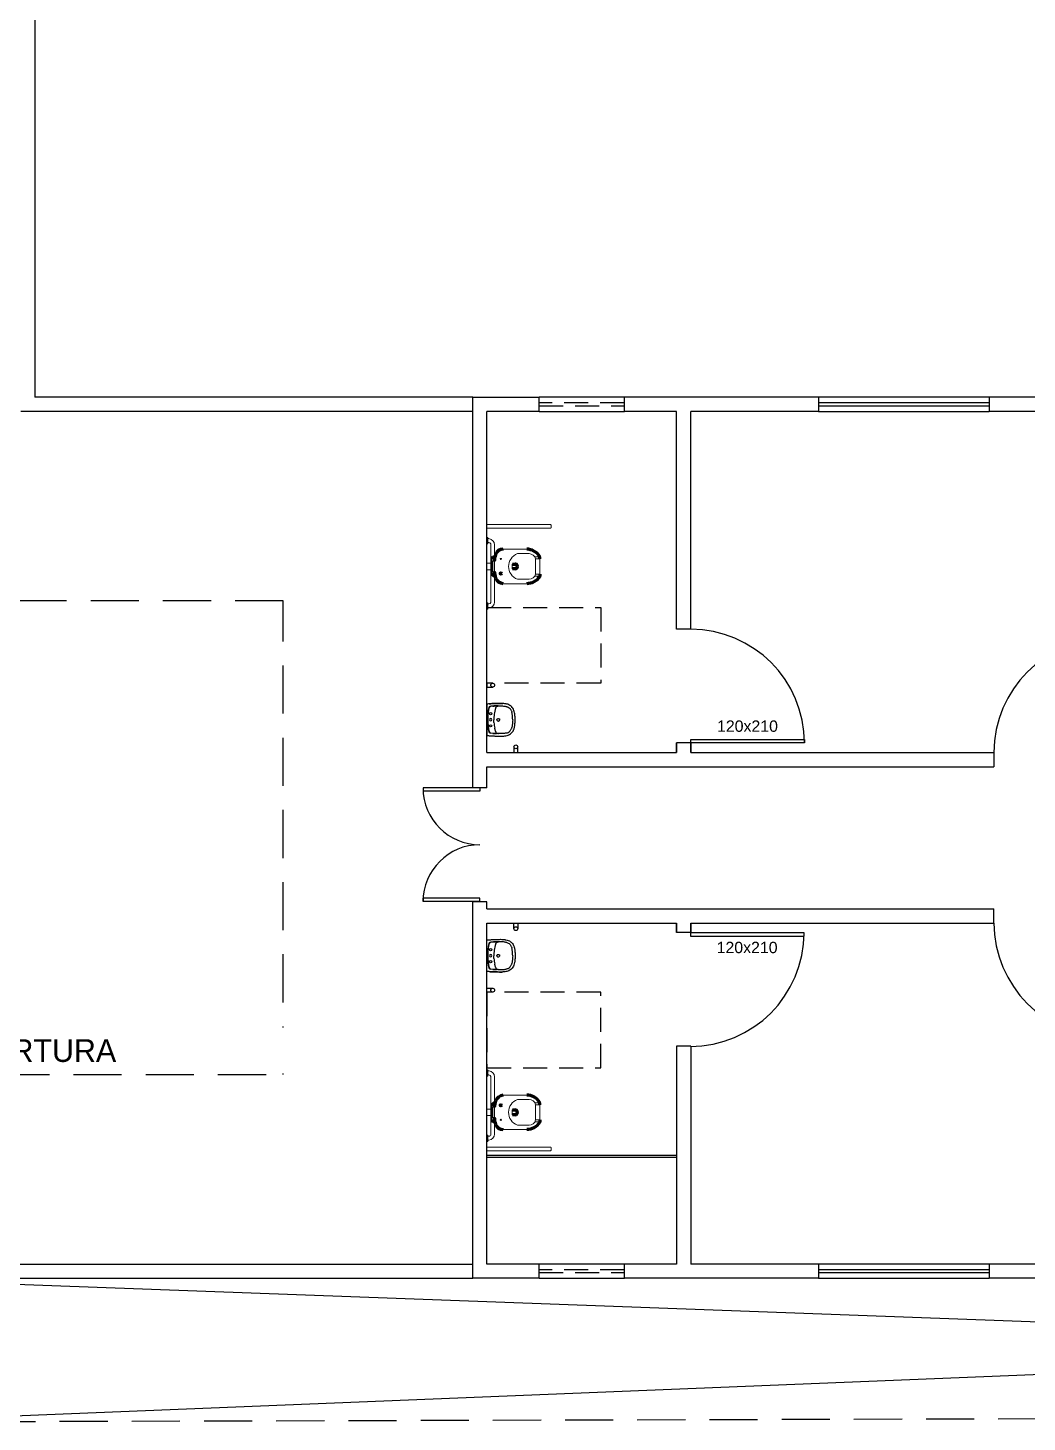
# Model space of a CAD drawing. Header units: centimetres. Extents: x 45464 to 685908, y 11779 to 14769.
# Drawn here: x 681218 to 682272, y 11803 to 13274 of the extents above; entities that cross this region are included whole.
import ezdxf
from ezdxf.enums import TextEntityAlignment as Align

# ---------------------------------------------------------------- set-up
doc = ezdxf.new("R2010")
doc.units = ezdxf.units.CM
doc.header["$LTSCALE"] = 4
doc.linetypes.add('DASHED2', pattern=[9.525, 6.35, -3.175])
doc.linetypes.add('HIDDENX2', pattern=[19.05, 12.7, -6.35])
for name, color, linetype in [('0.1', 1, 'Continuous'), ('0.2', 2, 'Continuous'), ('0.6', 6, 'Continuous'), ('02-CONT', 2, 'Continuous'), ('08', 8, 'Continuous'), ('C-TEXTO-02', 2, 'Continuous'), ('PDF1_PH - Metal', 253, 'Continuous'), ('PROJEÇÕES', 1, 'DASHED2')]:
    doc.layers.add(name, color=color, linetype=linetype)
doc.styles.add('2mm 1-50', font='arial.ttf', dxfattribs={"height": 0.1})
doc.styles.add('Símbolos', font='ERASLGHT.TTF')

# ---------------------------------------------------------------- blocks, each defined once
blk = doc.blocks.new('1_00e-flat-37-flat-1')
at = {"color": 1}
blk.add_arc((-62.7, -34.1), 120, 0, 90, dxfattribs=at)
at = {"layer": '02-CONT'}
blk.add_lwpolyline([(-62.7, -34.1), (-62.7, -30.5), (57.3, -30.5), (57.3, -34.1)], close=True, dxfattribs=at)
blk = doc.blocks.new('1_00e-flat-36-flat-1')
at = {"color": 1}
blk.add_arc((34.1, -62.7), 120, 90, 180, dxfattribs=at)
at = {"layer": '02-CONT'}
blk.add_lwpolyline([(34.1, -62.7), (30.5, -62.7), (30.5, 57.3), (34.1, 57.3)], close=True, dxfattribs=at)
blk = doc.blocks.new('1_00e-flat-22-flat-1')
at = {"color": 1}
blk.add_arc((34.1, 62.7), 120, 180, 270, dxfattribs=at)
at = {"layer": '02-CONT'}
blk.add_lwpolyline([(34.1, 62.7), (30.5, 62.7), (30.5, -57.3), (34.1, -57.3)], close=True, dxfattribs=at)
blk = doc.blocks.new('1_00e-flat-21-flat-1')
at = {"color": 1}
blk.add_arc((-62.7, 34.1), 120, 270, 0, dxfattribs=at)
at = {"layer": '02-CONT'}
blk.add_lwpolyline([(-62.7, 34.1), (-62.7, 30.5), (57.3, 30.5), (57.3, 34.1)], close=True, dxfattribs=at)
blk = doc.blocks.new('Barra 3-flat-15-flat-1')
at = {"layer": 'PDF1_PH - Metal', "lineweight": 9}
for points in [[(-25386.6, 19064.8), (-25386.6, 19071.5), (-25385.8, 19071.5), (-25385.8, 19064.8)], [(-25386.6, 18995.8), (-25386.6, 19002.6), (-25385.8, 19002.6), (-25385.8, 18995.8)]]:
    blk.add_lwpolyline(points, close=True, dxfattribs=at)
for points in [[(-25384.5, 19070.3), (-25385.8, 19070.3)], [(-25384.5, 19066), (-25385.8, 19066)], [(-25382.4, 19003.4), (-25382.4, 19064.4)], [(-25378.6, 19003.4), (-25378.6, 19064.4)], [(-25384.5, 19001.3), (-25385.8, 19001.3)], [(-25384.5, 18997.1), (-25385.8, 18997.1)]]:
    blk.add_lwpolyline(points, dxfattribs=at)
for centre, radius, start, end in [((-25384.7, 19064.1), 6.14, 0.0361, 87.9477), ((-25384.6, 19063.8), 2.26, 14.5016, 88.1815), ((-25385.6, 19004), 6.99, 278.6936, 357.1299), ((-25384.7, 19003.6), 2.27, 273.7735, 356.2236)]:
    blk.add_arc(centre, radius, start, end, dxfattribs=at)
blk = doc.blocks.new('bacia sanit-flat-13-flat-1')
at = {"layer": 'PDF1_PH - Metal', "lineweight": 9}
for points in [[(16643.3, -24425.3), (16643.3, -24425.6), (16643.3, -24439.1), (16643.3, -24439.9)], [(16680.1, -24414.1), (16655.1, -24414.1)], [(16682.6, -24418.8), (16682.2, -24418.8), (16681.8, -24418.8), (16681.3, -24418.8), (16680.5, -24418.8), (16672, -24418.8), (16671.6, -24418.8), (16671.2, -24418.8), (16670.8, -24418.8), (16670.3, -24418.8)], [(16693.7, -24422.2), (16688.6, -24422.2)], [(16689.4, -24424.3), (16693.6, -24424.3), (16694, -24424.3)], [(16689.4, -24429.4), (16689.4, -24428.9), (16689.4, -24428.5), (16689.4, -24428.1), (16689.4, -24427.7), (16689.4, -24427.2), (16689.4, -24426.8), (16689.4, -24426.4), (16689.4, -24426), (16689.4, -24425.6), (16689.4, -24425.1), (16689.4, -24424.7), (16689.4, -24424.3)], [(16689.4, -24424.3), (16693.6, -24424.3), (16694, -24424.3)], [(16694, -24440.4), (16694, -24439.9), (16694, -24439.5), (16694, -24439.1), (16694, -24438.7), (16694, -24438.2), (16694, -24437.8), (16694, -24437.4), (16694, -24437), (16694, -24436.6), (16694, -24436.1), (16694, -24435.7), (16694, -24435.3), (16694, -24434.9), (16694, -24434.4), (16694, -24434), (16694, -24433.6), (16694, -24433.2), (16694, -24432.7), (16694, -24432.3), (16694, -24431.9), (16694, -24431.5), (16694, -24431.1), (16694, -24430.6), (16694, -24430.2), (16694, -24429.8), (16694, -24429.4), (16694, -24428.9), (16694, -24428.5), (16694, -24428.1), (16694, -24427.7), (16694, -24427.2), (16694, -24426.8), (16694, -24426.4), (16694, -24426), (16694, -24425.6), (16694, -24425.1), (16694, -24424.7), (16694, -24424.3)], [(16643.3, -24428.9), (16638.2, -24428.9)], [(16643.3, -24435.7), (16638.2, -24435.7)], [(16644.1, -24437.4), (16644.1, -24437), (16644.1, -24436.6), (16644.1, -24428.1), (16644.1, -24427.7), (16644.1, -24427.2)], [(16644.5, -24426.8), (16644.5, -24426.8), (16645, -24426.8), (16645.4, -24426.8), (16645.8, -24426.8), (16645.8, -24432.3), (16645.8, -24437.8), (16645.4, -24437.8), (16645, -24437.8), (16644.5, -24437.8)], [(16665.7, -24429.8), (16665.3, -24429.8), (16664.8, -24429.8), (16664.8, -24430.2), (16664.8, -24430.6), (16664.8, -24431.1), (16664.8, -24431.5), (16664.8, -24431.9), (16664.8, -24432.3), (16664.8, -24432.7), (16664.8, -24433.2), (16664.8, -24433.6), (16664.8, -24434), (16664.8, -24434.4), (16664.8, -24434.9), (16665.3, -24434.9), (16665.3, -24434.9)], [(16689.4, -24435.7), (16689.4, -24435.3), (16689.4, -24434.9), (16689.4, -24434.4), (16689.4, -24434), (16689.4, -24433.6), (16689.4, -24433.2), (16689.4, -24432.7), (16689.4, -24432.3), (16689.4, -24431.9), (16689.4, -24431.5), (16689.4, -24431.1), (16689.4, -24430.6), (16689.4, -24430.2), (16689.4, -24429.4)], [(16689.4, -24440.4), (16689.4, -24439.9), (16689.4, -24439.5), (16689.4, -24439.1), (16689.4, -24438.7), (16689.4, -24438.2), (16689.4, -24437.8), (16689.4, -24437.4), (16689.4, -24437), (16689.4, -24436.6), (16689.4, -24436.1), (16689.4, -24435.7)], [(16689.4, -24440.4), (16693.6, -24440.4), (16694, -24440.4)], [(16655.1, -24450.5), (16680.1, -24450.5)], [(16670.3, -24445.9), (16670.8, -24445.9), (16671.2, -24445.9), (16671.6, -24445.9), (16672, -24445.9), (16680.5, -24445.9), (16680.9, -24445.9), (16681.3, -24445.9), (16681.8, -24445.9), (16682.2, -24445.9), (16682.6, -24445.9)], [(16693.7, -24442.5), (16688.6, -24442.5)]]:
    blk.add_lwpolyline(points, dxfattribs=at)
at = {"layer": 'PDF1_PH - Metal', "lineweight": 211}
for points in [[(16694, -24424.3, 0.086524), (16693.5, -24421.5, 0.264906), (16680.1, -24414.1)], [(16694, -24440.4, -0.086524), (16693.5, -24443.1, -0.264906), (16680.1, -24450.5)]]:
    blk.add_lwpolyline(points, format="xyb", dxfattribs=at)
blk.add_lwpolyline([(16670.3, -24432.3), (16670.3, -24432.3), (16670.3, -24432.3)], dxfattribs=at)
blk.add_circle((16652.8, -24424.9), 0.635, dxfattribs=at)
at = {"layer": 'PDF1_PH - Metal', "lineweight": 9}
blk.add_circle((16652.8, -24440.2), 0.635, dxfattribs=at)
at = {"layer": 'PDF1_PH - Metal', "lineweight": 211}
for centre, radius, start, end in [((16646.3, -24425.4), 3.02, 85.7407, 182.7074), ((16673.4, -24429), 27.6, 161.1987, 175.573), ((16656.6, -24424.4), 10.3, 98.1951, 155.373), ((16646.3, -24439.1), 3.16, 195.3968, 271.8339), ((16672, -24436.5), 26.2, 182.9027, 198.9861), ((16666.6, -23393.8), 1036, 269.9217, 270.0783), ((16666.6, -25678.1), 1243.2, 89.9347, 90.0653), ((16667.8, -24432.3), 2.55, 275.8679, 84.1321), ((16655.4, -24441.7), 8.83, 202.1944, 269.6783)]:
    blk.add_arc(centre, radius, start, end, dxfattribs=at)
at = {"layer": 'PDF1_PH - Metal', "lineweight": 9}
for centre, radius, start, end in [((16675.5, -24432.3), 14.5, 110.9822, 249.0178), ((16682.7, -24425.6), 6.82, 11.172, 90.6439), ((16644.5, -24427.2), 0.423, 90, 180), ((16644.5, -24437.4), 0.423, 180, 270), ((16682.7, -24439), 6.82, 269.3561, 348.828)]:
    blk.add_arc(centre, radius, start, end, dxfattribs=at)
blk = doc.blocks.new('L.51_P-flat-13-flat-1')
at = {"layer": '08'}
for p, q in [((0, 16), (0, 15.9)), ((0, -15.9), (0, 15.9)), ((0.6, 16.6), (0.6, 16.6)), ((0.6, 16.6), (0.7, 16.6)), ((2.3, 16.8), (2.3, 16.8)), ((16.6, 17.2), (16.6, 17.2)), ((0.8, 0), (0.8, 0)), ((1.8, 10.3), (1.8, 10.3)), ((6.1, 14.4), (4.1, 14.3)), ((6.1, 14.4), (4.1, 14.3)), ((6.1, 14.4), (6.1, 14.4)), ((8.9, 12.1), (8.2, 9)), ((11, 14.6), (10.2, 14.6)), ((11.9, 14.6), (12.2, 14.6)), ((21.1, 13.8), (21.1, 13.8)), ((1.8, -10.3), (1.8, -10.3)), ((6.1, -14.4), (4.1, -14.3)), ((6.1, -14.4), (4.1, -14.3)), ((6.1, -14.4), (6.1, -14.4)), ((8.9, -12.1), (8.2, -9)), ((11, -14.6), (10.2, -14.6)), ((11.9, -14.6), (12.2, -14.6)), ((21.1, -13.8), (21.1, -13.8)), ((0, -16), (0, -15.9)), ((0.6, -16.6), (0.6, -16.6)), ((0.7, -16.6), (0.6, -16.6)), ((2.3, -16.8), (2.3, -16.8)), ((16.6, -17.2), (16.6, -17.2))]:
    blk.add_line(p, q, dxfattribs=at)
for points in [[(0, 16), (0, 16, -0.380329), (0.6, 16.6)], [(0.7, 16.6), (0.7, 16.6, -0.007418), (2.3, 16.8)], [(2.3, 16.8, -0.006011), (4.1, 16.9, -0.005348), (6.8, 17.1, -0.004521), (12.1, 17.2, -0.006524), (14.4, 17.3, -0.013546), (16.6, 17.2)], [(2.3, 16.8, -0.00678), (3.9, 16.9, -0.004564), (5.7, 17, -0.002524), (7.5, 17.1, -0.004352), (12.1, 17.2, -0.006501), (14.4, 17.3, -0.013543), (16.6, 17.2)], [(16.6, 17.2, -0.021184), (18.8, 17, -0.011263), (19.8, 16.8)], [(19.8, 16.8, -0.041222), (22.4, 16.1, -0.064156), (24.9, 14.8, -0.11159), (27.5, 11.9, -0.047064), (28.4, 9.9, -0.01722), (28.7, 8.9, -0.01972), (29.1, 7.2, -0.013523), (29.3, 5.6, -0.009069), (29.5, 4)], [(2.3, 12.9), (2.3, 12.9, 0.047394), (0.8, 2.2)], [(0.8, 0), (0.8, 0, -0.05776), (2.3, 12.9)], [(0.8, 2.2), (0.8, 2.2, 0.010006), (0.8, 0)], [(0.8, -2.2), (0.8, -2.2, -0.010006), (0.8, 0)], [(4.1, 14.3), (4.1, 14.3, 0.334834), (2.3, 12.9)], [(2.3, 12.9), (2.3, 12.9, -0.332962), (4.1, 14.3)], [(2.3, 12.9), (2.3, 12.9, -0.000374), (2.3, 12.9)], [(4.1, 14.3), (4.1, 14.3, 0.000631), (4.1, 14.3)], [(11, 14.6, -0.005207), (9.8, 14.6, 0.005375), (9.2, 14.6, 0.00664), (8.6, 14.6, 0.004375), (7.9, 14.6, 0.001156), (6.7, 14.5, -0.003092), (6.1, 14.4)], [(6.1, 14.4, 0.002091), (6.5, 14.5, 0.001464), (7.6, 14.5, -0.004115), (8.4, 14.6, -0.007251), (9.2, 14.6)], [(7.3, 2.9, 0.012649), (7.2, 0.9, 0.007226), (7.2, 0)], [(8.9, 12.1), (8.9, 12.1, -0.307483), (11.5, 14.5)], [(9.2, 14.6, -0.00474), (9.5, 14.6, -0.002257), (9.8, 14.6, 0.000797), (10.2, 14.6)], [(10.5, 0), (10.5, 0, -0.124906), (10.7, 0.7)], [(10.7, 0.8), (10.7, 0.8, -0.2534), (11.9, 1.4)], [(11.6, 14.6), (11.6, 14.6, 0.000884), (11, 14.6)], [(11.6, 14.6, -0.048484), (11.6, 14.6, -0.048279), (11.6, 14.6, -0.084885), (11.6, 14.6, -0.141909), (11.6, 14.5, -0.057696), (11.6, 14.5, -0.043541), (11.6, 14.5, -0.040045), (11.6, 14.5, -0.034229), (11.6, 14.5, -0.023292), (11.6, 14.5, -0.016532), (11.6, 14.5, -0.014864), (11.5, 14.5, -0.018599), (11.5, 14.5, -0.010502), (11.5, 14.5)], [(11.7, 14.6), (11.7, 14.6, -0.021484), (11.6, 14.6)], [(11.6, 14.6, -0.041118), (11.6, 14.6, -0.033041), (11.6, 14.6, -0.026349), (11.6, 14.6, -0.020575), (11.6, 14.6, -0.016329), (11.6, 14.6, -0.013256), (11.6, 14.6, -0.016526), (11.6, 14.6, -0.01256), (11.6, 14.6, -0.007787), (11.7, 14.6)], [(11.6, 14.6, -0.032299), (11.6, 14.6, -0.039418), (11.6, 14.6, -0.046129), (11.6, 14.6, -0.058765), (11.6, 14.6, -0.15242), (11.6, 14.6, -0.058959), (11.6, 14.6, -0.046419), (11.6, 14.6, 0.005047), (11.6, 14.6, 0.034816), (11.6, 14.6, 0.004251), (11.6, 14.6, -0.041022), (11.6, 14.6)], [(12.1, 1.4), (12.1, 1.4, -0.381509), (13.4, 0)], [(18.6, 14.4, 0.025995), (16.2, 14.6, 0.0078), (15.4, 14.6, 0.006638), (12.2, 14.6)], [(21.1, 13.8, 0.022641), (19.9, 14.1, 0.018458), (18.6, 14.4)], [(21.1, 13.8, -0.030827), (22.2, 13.4, -0.09604), (24.4, 11.8, -0.063195), (25.3, 10.4, -0.034611), (25.9, 9.3, -0.022848), (26.2, 8.3)], [(26.9, 4.1, 0.00807), (26.7, 5.4, 0.011919), (26.5, 6.7, 0.013199), (26.3, 7.8, 0.008071), (26.2, 8.3)], [(27, 3.2), (27, 3.2, 0.005718), (26.9, 4.1)], [(27.1, 0), (27.1, 0, 0.019657), (27, 3.2)], [(29.5, 4), (29.5, 4, -0.024376), (29.7, 0)], [(29.7, 0), (29.7, 0, -0.024234), (29.5, -4)], [(0.8, 0), (0.8, 0, 0.05776), (2.3, -12.9)], [(2.3, -12.9), (2.3, -12.9, -0.047394), (0.8, -2.2)], [(4.1, -14.3), (4.1, -14.3, -0.334834), (2.3, -12.9)], [(2.3, -12.9), (2.3, -12.9, 0.000374), (2.3, -12.9)], [(2.3, -12.9), (2.3, -12.9, 0.332966), (4.1, -14.3)], [(4.1, -14.3), (4.1, -14.3, -0.000631), (4.1, -14.3)], [(11, -14.6, 0.005207), (9.8, -14.6, -0.005375), (9.2, -14.6, -0.00664), (8.6, -14.6, -0.004375), (7.9, -14.6, -0.001156), (6.7, -14.5, 0.003092), (6.1, -14.4)], [(6.1, -14.4, -0.002091), (6.5, -14.5, -0.001464), (7.6, -14.5, 0.004115), (8.4, -14.6, 0.007251), (9.2, -14.6)], [(7.3, -2.9, -0.012649), (7.2, -0.9, -0.007226), (7.2, 0)], [(8.9, -12.1), (8.9, -12.1, 0.307483), (11.5, -14.5)], [(9.2, -14.6, 0.00474), (9.5, -14.6, 0.002257), (9.8, -14.6, -0.000797), (10.2, -14.6)], [(10.5, 0), (10.5, 0, 0.124906), (10.7, -0.7)], [(10.7, -0.8), (10.7, -0.8, 0.2534), (11.9, -1.4)], [(11.6, -14.6), (11.6, -14.6, -0.000884), (11, -14.6)], [(11.6, -14.6, 0.048484), (11.6, -14.6, 0.048279), (11.6, -14.6, 0.084885), (11.6, -14.6, 0.141909), (11.6, -14.5, 0.057696), (11.6, -14.5, 0.043541), (11.6, -14.5, 0.040045), (11.6, -14.5, 0.034229), (11.6, -14.5, 0.023292), (11.6, -14.5, 0.016532), (11.6, -14.5, 0.014864), (11.5, -14.5, 0.018599), (11.5, -14.5, 0.010502), (11.5, -14.5)], [(11.5, -14.5, 0.009681), (11.5, -14.5, 0.009978), (11.5, -14.5, 0.026851), (11.5, -14.5, 0.027297), (11.5, -14.5, 0.027498), (11.5, -14.5, 0.032168), (11.5, -14.5, 0.049163), (11.5, -14.5, 0.186923), (11.5, -14.5, 0.107041), (11.5, -14.5, 0.038487), (11.5, -14.5, 0.012498), (11.5, -14.5, -0.025241), (11.5, -14.5, -0.046032), (11.5, -14.5)], [(11.5, -14.5, 0.031436), (11.5, -14.6, 0.037384), (11.5, -14.6, 0.040471), (11.5, -14.6, 0.050709), (11.5, -14.6, 0.178998), (11.5, -14.6, 0.053532), (11.5, -14.6, 0.043329), (11.5, -14.6, 0.036196), (11.5, -14.6, 0.039167), (11.5, -14.6, -0.07472), (11.5, -14.6, 0.042333), (11.5, -14.6)], [(11.5, -14.6, 0.034945), (11.5, -14.6, 0.02698), (11.5, -14.6, 0.021593), (11.5, -14.6, 0.016954), (11.5, -14.6, 0.017111), (11.5, -14.6, 0.016189), (11.5, -14.6, 0.01233), (11.6, -14.6, 0.012048), (11.6, -14.6)], [(11.7, -14.6), (11.7, -14.6, 0.021484), (11.6, -14.6)], [(11.6, -14.6, 0.032299), (11.6, -14.6, 0.039418), (11.6, -14.6, 0.046129), (11.6, -14.6, 0.058765), (11.6, -14.6, 0.15242), (11.6, -14.6, 0.058959), (11.6, -14.6, 0.046419), (11.6, -14.6, -0.005047), (11.6, -14.6, -0.034816), (11.6, -14.6, -0.004251), (11.6, -14.6, 0.041022), (11.6, -14.6)], [(11.6, -14.6, 0.041118), (11.6, -14.6, 0.033041), (11.6, -14.6, 0.026349), (11.6, -14.6, 0.020575), (11.6, -14.6, 0.016329), (11.6, -14.6, 0.013256), (11.6, -14.6, 0.016526), (11.6, -14.6, 0.01256), (11.6, -14.6, 0.007787), (11.7, -14.6)], [(12.1, -1.4), (12.1, -1.4, 0.381509), (13.4, 0)], [(12.2, -14.6, 0.002269), (13.8, -14.7, 0.004998), (15, -14.6, 0.007991), (16.2, -14.6, 0.025422), (18.6, -14.4)], [(18.6, -14.4, 0.020568), (20, -14.1, 0.019806), (21.1, -13.8)], [(29.5, -4, -0.007611), (29.3, -5.6, -0.01342), (29.1, -7.2, -0.036993), (28.4, -9.9, -0.053243), (27.3, -12.2, -0.127567), (24.2, -15.2, -0.05263), (21.9, -16.3, -0.024865), (20.3, -16.7, -0.007061), (19.8, -16.8)], [(21.1, -13.8, 0.030827), (22.2, -13.4, 0.09604), (24.4, -11.8, 0.063195), (25.3, -10.4, 0.034611), (25.9, -9.3, 0.022848), (26.2, -8.3)], [(26.9, -4.1, -0.00807), (26.7, -5.4, -0.011919), (26.5, -6.7, -0.013199), (26.3, -7.8, -0.008071), (26.2, -8.3)], [(27, -3.2), (27, -3.2, -0.005718), (26.9, -4.1)], [(27.1, 0), (27.1, 0, -0.019657), (27, -3.2)], [(0.6, -16.6), (0.6, -16.6, -0.380301), (0, -16)], [(2.3, -16.8), (2.3, -16.8, -0.007612), (0.7, -16.6)], [(2.3, -16.8, 0.006011), (4.1, -16.9, 0.005348), (6.8, -17.1, 0.004521), (12.1, -17.2, 0.006524), (14.4, -17.3, 0.013546), (16.6, -17.2)], [(16.6, -17.2, -0.014577), (14.4, -17.3, -0.005049), (13, -17.3, -0.003057), (11.2, -17.2, -0.003579), (6.6, -17.1, -0.005839), (3.9, -16.9, -0.006773), (2.3, -16.8)], [(19.8, -16.8, -0.02367), (17.6, -17.1, -0.009145), (16.6, -17.2)]]:
    blk.add_lwpolyline(points, format="xyb", dxfattribs=at)
at = {"layer": '08', "ltscale": 27.502596}
for centre in [(3.8, 6.4), (3.8, -6.4)]:
    blk.add_circle(centre, 1.22, dxfattribs=at)
at = {"layer": '08'}
for centre, radius, start, end in [((3.9, 0), 1.22, 0, 180), ((3.9, 0), 1.22, 180, 360), ((51.2, -0.7), 44, 167.345, 175.384), ((51.2, 0.7), 44, 184.616, 192.655)]:
    blk.add_arc(centre, radius, start, end, dxfattribs=at)
for centre, major_axis, ratio, start_param, end_param in [((11.9, 0), (-0.03, 1.44), 0.991671, 0.983616, 1.029637), ((11.9, 0), (-0.06, 1.44), 0.992169, 1.011226, 1.027848), ((12, 11.4), (-0.71, 3.15), 0.999971, 6.072313, 6.14966), ((12, 0), (-0.13, 1.46), 0.992499, 6.08291, 6.210576), ((11.9, 0), (-0.03, -1.44), 0.991671, 5.253548, 5.29957), ((11.9, 0), (-0.06, -1.44), 0.992169, 5.255337, 5.27196), ((11.5, -15.2), (-0.347, 0.538), 0.98852, 5.563301, 5.699979), ((11.5, -15.2), (-0.424, -0.48), 0.993745, 3.733046, 3.862859), ((12, -11.4), (-0.71, -3.15), 0.999971, 0.133525, 0.210872), ((12, 0), (-0.13, -1.46), 0.992499, 0.072609, 0.200275)]:
    blk.add_ellipse(centre, major_axis=major_axis, ratio=ratio, start_param=start_param, end_param=end_param, dxfattribs=at)
blk = doc.blocks.new('Barra 3-flat-11-flat-1')
at = {"layer": 'PDF1_PH - Metal', "lineweight": 9}
for points in [[(-25386.6, -18995.8), (-25386.6, -19002.6), (-25385.8, -19002.6), (-25385.8, -18995.8)], [(-25386.6, -19064.8), (-25386.6, -19071.5), (-25385.8, -19071.5), (-25385.8, -19064.8)]]:
    blk.add_lwpolyline(points, close=True, dxfattribs=at)
for points in [[(-25384.5, -18997.1), (-25385.8, -18997.1)], [(-25384.5, -19001.3), (-25385.8, -19001.3)], [(-25382.4, -19003.4), (-25382.4, -19064.4)], [(-25378.6, -19003.4), (-25378.6, -19064.4)], [(-25384.5, -19066), (-25385.8, -19066)], [(-25384.5, -19070.3), (-25385.8, -19070.3)]]:
    blk.add_lwpolyline(points, dxfattribs=at)
for centre, radius, start, end in [((-25385.6, -19004), 6.99, 2.8701, 81.3064), ((-25384.7, -19003.6), 2.27, 3.7764, 86.2265), ((-25384.7, -19064.1), 6.14, 272.0523, 359.9639), ((-25384.6, -19063.8), 2.26, 271.8185, 345.4984)]:
    blk.add_arc(centre, radius, start, end, dxfattribs=at)
blk = doc.blocks.new('bacia sanit-flat-9-flat-1')
at = {"layer": 'PDF1_PH - Metal', "lineweight": 9}
for points in [[(16655.1, 24450.5), (16680.1, 24450.5)], [(16670.3, 24445.9), (16670.8, 24445.9), (16671.2, 24445.9), (16671.6, 24445.9), (16672, 24445.9), (16680.5, 24445.9), (16680.9, 24445.9), (16681.3, 24445.9), (16681.8, 24445.9), (16682.2, 24445.9), (16682.6, 24445.9)], [(16693.7, 24442.5), (16688.6, 24442.5)], [(16643.3, 24435.7), (16638.2, 24435.7)], [(16643.3, 24428.9), (16638.2, 24428.9)], [(16643.3, 24425.3), (16643.3, 24425.6), (16643.3, 24439.1), (16643.3, 24439.9)], [(16644.1, 24437.4), (16644.1, 24437), (16644.1, 24436.6), (16644.1, 24428.1), (16644.1, 24427.7), (16644.1, 24427.2)], [(16644.5, 24426.8), (16644.5, 24426.8), (16645, 24426.8), (16645.4, 24426.8), (16645.8, 24426.8), (16645.8, 24432.3), (16645.8, 24437.8), (16645.4, 24437.8), (16645, 24437.8), (16644.5, 24437.8)], [(16665.7, 24429.8), (16665.3, 24429.8), (16664.8, 24429.8), (16664.8, 24430.2), (16664.8, 24430.6), (16664.8, 24431.1), (16664.8, 24431.5), (16664.8, 24431.9), (16664.8, 24432.3), (16664.8, 24432.7), (16664.8, 24433.2), (16664.8, 24433.6), (16664.8, 24434), (16664.8, 24434.4), (16664.8, 24434.9), (16665.3, 24434.9), (16665.3, 24434.9)], [(16689.4, 24440.4), (16693.6, 24440.4), (16694, 24440.4)], [(16689.4, 24440.4), (16689.4, 24439.9), (16689.4, 24439.5), (16689.4, 24439.1), (16689.4, 24438.7), (16689.4, 24438.2), (16689.4, 24437.8), (16689.4, 24437.4), (16689.4, 24437), (16689.4, 24436.6), (16689.4, 24436.1), (16689.4, 24435.7)], [(16689.4, 24435.7), (16689.4, 24435.3), (16689.4, 24434.9), (16689.4, 24434.4), (16689.4, 24434), (16689.4, 24433.6), (16689.4, 24433.2), (16689.4, 24432.7), (16689.4, 24432.3), (16689.4, 24431.9), (16689.4, 24431.5), (16689.4, 24431.1), (16689.4, 24430.6), (16689.4, 24430.2), (16689.4, 24429.4)], [(16689.4, 24429.4), (16689.4, 24428.9), (16689.4, 24428.5), (16689.4, 24428.1), (16689.4, 24427.7), (16689.4, 24427.2), (16689.4, 24426.8), (16689.4, 24426.4), (16689.4, 24426), (16689.4, 24425.6), (16689.4, 24425.1), (16689.4, 24424.7), (16689.4, 24424.3)], [(16694, 24440.4), (16694, 24439.9), (16694, 24439.5), (16694, 24439.1), (16694, 24438.7), (16694, 24438.2), (16694, 24437.8), (16694, 24437.4), (16694, 24437), (16694, 24436.6), (16694, 24436.1), (16694, 24435.7), (16694, 24435.3), (16694, 24434.9), (16694, 24434.4), (16694, 24434), (16694, 24433.6), (16694, 24433.2), (16694, 24432.7), (16694, 24432.3), (16694, 24431.9), (16694, 24431.5), (16694, 24431.1), (16694, 24430.6), (16694, 24430.2), (16694, 24429.8), (16694, 24429.4), (16694, 24428.9), (16694, 24428.5), (16694, 24428.1), (16694, 24427.7), (16694, 24427.2), (16694, 24426.8), (16694, 24426.4), (16694, 24426), (16694, 24425.6), (16694, 24425.1), (16694, 24424.7), (16694, 24424.3)], [(16680.1, 24414.1), (16655.1, 24414.1)], [(16682.6, 24418.8), (16682.2, 24418.8), (16681.8, 24418.8), (16681.3, 24418.8), (16680.5, 24418.8), (16672, 24418.8), (16671.6, 24418.8), (16671.2, 24418.8), (16670.8, 24418.8), (16670.3, 24418.8)], [(16693.7, 24422.2), (16688.6, 24422.2)], [(16689.4, 24424.3), (16693.6, 24424.3), (16694, 24424.3)], [(16689.4, 24424.3), (16693.6, 24424.3), (16694, 24424.3)]]:
    blk.add_lwpolyline(points, dxfattribs=at)
at = {"layer": 'PDF1_PH - Metal', "lineweight": 211}
for points in [[(16694, 24440.4, 0.086524), (16693.5, 24443.1, 0.264906), (16680.1, 24450.5)], [(16694, 24424.3, -0.086524), (16693.5, 24421.5, -0.264906), (16680.1, 24414.1)]]:
    blk.add_lwpolyline(points, format="xyb", dxfattribs=at)
blk.add_lwpolyline([(16670.3, 24432.3), (16670.3, 24432.3), (16670.3, 24432.3)], dxfattribs=at)
at = {"layer": 'PDF1_PH - Metal', "lineweight": 9}
blk.add_circle((16652.8, 24440.2), 0.635, dxfattribs=at)
at = {"layer": 'PDF1_PH - Metal', "lineweight": 211}
blk.add_circle((16652.8, 24424.9), 0.635, dxfattribs=at)
for centre, radius, start, end in [((16646.3, 24439.1), 3.16, 88.1661, 164.6032), ((16672, 24436.5), 26.2, 161.0139, 177.0973), ((16655.4, 24441.7), 8.83, 90.3217, 157.8056), ((16673.4, 24429), 27.6, 184.427, 198.8013), ((16666.6, 25678.1), 1243.2, 269.9347, 270.0653), ((16666.6, 23393.8), 1036, 89.9217, 90.0783), ((16667.8, 24432.3), 2.55, 275.8679, 84.1321), ((16646.3, 24425.4), 3.02, 177.2926, 274.2593), ((16656.6, 24424.4), 10.3, 204.627, 261.8049)]:
    blk.add_arc(centre, radius, start, end, dxfattribs=at)
at = {"layer": 'PDF1_PH - Metal', "lineweight": 9}
for centre, radius, start, end in [((16675.5, 24432.3), 14.5, 110.9822, 249.0178), ((16682.7, 24439), 6.82, 11.172, 90.6439), ((16644.5, 24437.4), 0.423, 90, 180), ((16644.5, 24427.2), 0.423, 180, 270), ((16682.7, 24425.6), 6.82, 269.3561, 348.828)]:
    blk.add_arc(centre, radius, start, end, dxfattribs=at)
blk = doc.blocks.new('L.51_P-flat-9-flat-1')
at = {"layer": '08'}
for p, q in [((0, 16), (0, 15.9)), ((0, 15.9), (0, -15.9)), ((0.6, 16.6), (0.6, 16.6)), ((0.7, 16.6), (0.6, 16.6)), ((2.3, 16.8), (2.3, 16.8)), ((16.6, 17.2), (16.6, 17.2)), ((1.8, 10.3), (1.8, 10.3)), ((6.1, 14.4), (4.1, 14.3)), ((6.1, 14.4), (4.1, 14.3)), ((6.1, 14.4), (6.1, 14.4)), ((8.9, 12.1), (8.2, 9)), ((11, 14.6), (10.2, 14.6)), ((11.9, 14.6), (12.2, 14.6)), ((21.1, 13.8), (21.1, 13.8)), ((0.8, 0), (0.8, 0)), ((1.8, -10.3), (1.8, -10.3)), ((6.1, -14.4), (4.1, -14.3)), ((6.1, -14.4), (4.1, -14.3)), ((6.1, -14.4), (6.1, -14.4)), ((8.9, -12.1), (8.2, -9)), ((11, -14.6), (10.2, -14.6)), ((11.9, -14.6), (12.2, -14.6)), ((21.1, -13.8), (21.1, -13.8)), ((0, -16), (0, -15.9)), ((0.6, -16.6), (0.6, -16.6)), ((0.6, -16.6), (0.7, -16.6)), ((2.3, -16.8), (2.3, -16.8)), ((16.6, -17.2), (16.6, -17.2))]:
    blk.add_line(p, q, dxfattribs=at)
for points in [[(0.6, 16.6), (0.6, 16.6, 0.380301), (0, 16)], [(2.3, 16.8), (2.3, 16.8, 0.007612), (0.7, 16.6)], [(2.3, 16.8, -0.006011), (4.1, 16.9, -0.005348), (6.8, 17.1, -0.004521), (12.1, 17.2, -0.006524), (14.4, 17.3, -0.013546), (16.6, 17.2)], [(16.6, 17.2, 0.014577), (14.4, 17.3, 0.005049), (13, 17.3, 0.003057), (11.2, 17.2, 0.003579), (6.6, 17.1, 0.005839), (3.9, 16.9, 0.006773), (2.3, 16.8)], [(19.8, 16.8, 0.02367), (17.6, 17.1, 0.009145), (16.6, 17.2)], [(29.5, 4, 0.007611), (29.3, 5.6, 0.01342), (29.1, 7.2, 0.036993), (28.4, 9.9, 0.053243), (27.3, 12.2, 0.127567), (24.2, 15.2, 0.05263), (21.9, 16.3, 0.024865), (20.3, 16.7, 0.007061), (19.8, 16.8)], [(2.3, 12.9), (2.3, 12.9, 0.047394), (0.8, 2.2)], [(0.8, 0), (0.8, 0, -0.05776), (2.3, 12.9)], [(0.8, 2.2), (0.8, 2.2, 0.010006), (0.8, 0)], [(0.8, 0), (0.8, 0, 0.05776), (2.3, -12.9)], [(4.1, 14.3), (4.1, 14.3, 0.334834), (2.3, 12.9)], [(2.3, 12.9), (2.3, 12.9, -0.332966), (4.1, 14.3)], [(2.3, 12.9), (2.3, 12.9, -0.000374), (2.3, 12.9)], [(4.1, 14.3), (4.1, 14.3, 0.000631), (4.1, 14.3)], [(11, 14.6, -0.005207), (9.8, 14.6, 0.005375), (9.2, 14.6, 0.00664), (8.6, 14.6, 0.004375), (7.9, 14.6, 0.001156), (6.7, 14.5, -0.003092), (6.1, 14.4)], [(6.1, 14.4, 0.002091), (6.5, 14.5, 0.001464), (7.6, 14.5, -0.004115), (8.4, 14.6, -0.007251), (9.2, 14.6)], [(7.3, 2.9, 0.012649), (7.2, 0.9, 0.007226), (7.2, 0)], [(7.3, -2.9, -0.012649), (7.2, -0.9, -0.007226), (7.2, 0)], [(8.9, 12.1), (8.9, 12.1, -0.307483), (11.5, 14.5)], [(9.2, 14.6, -0.00474), (9.5, 14.6, -0.002257), (9.8, 14.6, 0.000797), (10.2, 14.6)], [(10.5, 0), (10.5, 0, -0.124906), (10.7, 0.7)], [(10.7, 0.8), (10.7, 0.8, -0.2534), (11.9, 1.4)], [(11.6, 14.6), (11.6, 14.6, 0.000884), (11, 14.6)], [(11.6, 14.6, -0.048484), (11.6, 14.6, -0.048279), (11.6, 14.6, -0.084885), (11.6, 14.6, -0.141909), (11.6, 14.5, -0.057696), (11.6, 14.5, -0.043541), (11.6, 14.5, -0.040045), (11.6, 14.5, -0.034229), (11.6, 14.5, -0.023292), (11.6, 14.5, -0.016532), (11.6, 14.5, -0.014864), (11.5, 14.5, -0.018599), (11.5, 14.5, -0.010502), (11.5, 14.5)], [(11.5, 14.5, -0.031436), (11.5, 14.6, -0.037384), (11.5, 14.6, -0.040471), (11.5, 14.6, -0.050709), (11.5, 14.6, -0.178998), (11.5, 14.6, -0.053532), (11.5, 14.6, -0.043329), (11.5, 14.6, -0.036196), (11.5, 14.6, -0.039167), (11.5, 14.6, 0.07472), (11.5, 14.6, -0.042333), (11.5, 14.6)], [(11.5, 14.6, -0.034945), (11.5, 14.6, -0.02698), (11.5, 14.6, -0.021593), (11.5, 14.6, -0.016954), (11.5, 14.6, -0.017111), (11.5, 14.6, -0.016189), (11.5, 14.6, -0.01233), (11.6, 14.6, -0.012048), (11.6, 14.6)], [(11.5, 14.5, -0.009681), (11.5, 14.5, -0.009978), (11.5, 14.5, -0.026851), (11.5, 14.5, -0.027297), (11.5, 14.5, -0.027498), (11.5, 14.5, -0.032168), (11.5, 14.5, -0.049163), (11.5, 14.5, -0.186923), (11.5, 14.5, -0.107041), (11.5, 14.5, -0.038487), (11.5, 14.5, -0.012498), (11.5, 14.5, 0.025241), (11.5, 14.5, 0.046032), (11.5, 14.5)], [(11.7, 14.6), (11.7, 14.6, -0.021484), (11.6, 14.6)], [(11.6, 14.6, -0.032299), (11.6, 14.6, -0.039418), (11.6, 14.6, -0.046129), (11.6, 14.6, -0.058765), (11.6, 14.6, -0.15242), (11.6, 14.6, -0.058959), (11.6, 14.6, -0.046419), (11.6, 14.6, 0.005047), (11.6, 14.6, 0.034816), (11.6, 14.6, 0.004251), (11.6, 14.6, -0.041022), (11.6, 14.6)], [(11.6, 14.6, -0.041118), (11.6, 14.6, -0.033041), (11.6, 14.6, -0.026349), (11.6, 14.6, -0.020575), (11.6, 14.6, -0.016329), (11.6, 14.6, -0.013256), (11.6, 14.6, -0.016526), (11.6, 14.6, -0.01256), (11.6, 14.6, -0.007787), (11.7, 14.6)], [(12.1, 1.4), (12.1, 1.4, -0.381509), (13.4, 0)], [(12.1, -1.4), (12.1, -1.4, 0.381509), (13.4, 0)], [(12.2, 14.6, -0.002269), (13.8, 14.7, -0.004998), (15, 14.6, -0.007991), (16.2, 14.6, -0.025422), (18.6, 14.4)], [(18.6, 14.4, -0.020568), (20, 14.1, -0.019806), (21.1, 13.8)], [(21.1, 13.8, -0.030827), (22.2, 13.4, -0.09604), (24.4, 11.8, -0.063195), (25.3, 10.4, -0.034611), (25.9, 9.3, -0.022848), (26.2, 8.3)], [(26.9, 4.1, 0.00807), (26.7, 5.4, 0.011919), (26.5, 6.7, 0.013199), (26.3, 7.8, 0.008071), (26.2, 8.3)], [(27, 3.2), (27, 3.2, 0.005718), (26.9, 4.1)], [(27.1, 0), (27.1, 0, 0.019657), (27, 3.2)], [(27.1, 0), (27.1, 0, -0.019657), (27, -3.2)], [(29.7, 0), (29.7, 0, 0.024234), (29.5, 4)], [(0.8, -2.2), (0.8, -2.2, -0.010006), (0.8, 0)], [(2.3, -12.9), (2.3, -12.9, -0.047394), (0.8, -2.2)], [(4.1, -14.3), (4.1, -14.3, -0.334834), (2.3, -12.9)], [(2.3, -12.9), (2.3, -12.9, 0.000374), (2.3, -12.9)], [(2.3, -12.9), (2.3, -12.9, 0.332962), (4.1, -14.3)], [(4.1, -14.3), (4.1, -14.3, -0.000631), (4.1, -14.3)], [(11, -14.6, 0.005207), (9.8, -14.6, -0.005375), (9.2, -14.6, -0.00664), (8.6, -14.6, -0.004375), (7.9, -14.6, -0.001156), (6.7, -14.5, 0.003092), (6.1, -14.4)], [(6.1, -14.4, -0.002091), (6.5, -14.5, -0.001464), (7.6, -14.5, 0.004115), (8.4, -14.6, 0.007251), (9.2, -14.6)], [(8.9, -12.1), (8.9, -12.1, 0.307483), (11.5, -14.5)], [(9.2, -14.6, 0.00474), (9.5, -14.6, 0.002257), (9.8, -14.6, -0.000797), (10.2, -14.6)], [(10.5, 0), (10.5, 0, 0.124906), (10.7, -0.7)], [(10.7, -0.8), (10.7, -0.8, 0.2534), (11.9, -1.4)], [(11.6, -14.6), (11.6, -14.6, -0.000884), (11, -14.6)], [(11.6, -14.6, 0.048484), (11.6, -14.6, 0.048279), (11.6, -14.6, 0.084885), (11.6, -14.6, 0.141909), (11.6, -14.5, 0.057696), (11.6, -14.5, 0.043541), (11.6, -14.5, 0.040045), (11.6, -14.5, 0.034229), (11.6, -14.5, 0.023292), (11.6, -14.5, 0.016532), (11.6, -14.5, 0.014864), (11.5, -14.5, 0.018599), (11.5, -14.5, 0.010502), (11.5, -14.5)], [(11.7, -14.6), (11.7, -14.6, 0.021484), (11.6, -14.6)], [(11.6, -14.6, 0.041118), (11.6, -14.6, 0.033041), (11.6, -14.6, 0.026349), (11.6, -14.6, 0.020575), (11.6, -14.6, 0.016329), (11.6, -14.6, 0.013256), (11.6, -14.6, 0.016526), (11.6, -14.6, 0.01256), (11.6, -14.6, 0.007787), (11.7, -14.6)], [(11.6, -14.6, 0.032299), (11.6, -14.6, 0.039418), (11.6, -14.6, 0.046129), (11.6, -14.6, 0.058765), (11.6, -14.6, 0.15242), (11.6, -14.6, 0.058959), (11.6, -14.6, 0.046419), (11.6, -14.6, -0.005047), (11.6, -14.6, -0.034816), (11.6, -14.6, -0.004251), (11.6, -14.6, 0.041022), (11.6, -14.6)], [(18.6, -14.4, -0.025995), (16.2, -14.6, -0.0078), (15.4, -14.6, -0.006638), (12.2, -14.6)], [(21.1, -13.8, -0.022641), (19.9, -14.1, -0.018458), (18.6, -14.4)], [(19.8, -16.8, 0.041222), (22.4, -16.1, 0.064156), (24.9, -14.8, 0.11159), (27.5, -11.9, 0.047064), (28.4, -9.9, 0.01722), (28.7, -8.9, 0.01972), (29.1, -7.2, 0.013523), (29.3, -5.6, 0.009069), (29.5, -4)], [(21.1, -13.8, 0.030827), (22.2, -13.4, 0.09604), (24.4, -11.8, 0.063195), (25.3, -10.4, 0.034611), (25.9, -9.3, 0.022848), (26.2, -8.3)], [(26.9, -4.1, -0.00807), (26.7, -5.4, -0.011919), (26.5, -6.7, -0.013199), (26.3, -7.8, -0.008071), (26.2, -8.3)], [(27, -3.2), (27, -3.2, -0.005718), (26.9, -4.1)], [(29.5, -4), (29.5, -4, 0.024376), (29.7, 0)], [(0, -16), (0, -16, 0.380329), (0.6, -16.6)], [(0.7, -16.6), (0.7, -16.6, 0.007418), (2.3, -16.8)], [(2.3, -16.8, 0.006011), (4.1, -16.9, 0.005348), (6.8, -17.1, 0.004521), (12.1, -17.2, 0.006524), (14.4, -17.3, 0.013546), (16.6, -17.2)], [(2.3, -16.8, 0.00678), (3.9, -16.9, 0.004564), (5.7, -17, 0.002524), (7.5, -17.1, 0.004352), (12.1, -17.2, 0.006501), (14.4, -17.3, 0.013543), (16.6, -17.2)], [(16.6, -17.2, 0.021184), (18.8, -17, 0.011263), (19.8, -16.8)]]:
    blk.add_lwpolyline(points, format="xyb", dxfattribs=at)
at = {"layer": '08', "ltscale": 27.502596}
for centre in [(3.8, 6.4), (3.8, -6.4)]:
    blk.add_circle(centre, 1.22, dxfattribs=at)
at = {"layer": '08'}
for centre, radius, start, end in [((3.9, 0), 1.22, 0, 180), ((3.9, 0), 1.22, 180, 360), ((51.2, -0.7), 44, 167.345, 175.384), ((51.2, 0.7), 44, 184.616, 192.655)]:
    blk.add_arc(centre, radius, start, end, dxfattribs=at)
for centre, major_axis, ratio, start_param, end_param in [((11.9, 0), (0.03, -1.44), 0.991671, -2.157977, -2.111955), ((11.9, 0), (0.06, -1.44), 0.992169, -2.130367, -2.113744), ((11.5, 15.2), (0.347, 0.538), 0.98852, -2.558386, -2.421709), ((11.5, 15.2), (0.424, -0.48), 0.993745, -0.721267, -0.591454), ((12, 11.4), (0.71, -3.15), 0.999971, 2.93072, 3.008068), ((12, 0), (0.13, -1.46), 0.992499, 2.941317, 3.068984), ((11.9, 0), (0.03, 1.44), 0.991671, 2.111955, 2.157977), ((11.9, 0), (0.06, 1.44), 0.992169, 2.113744, 2.130367), ((12, -11.4), (0.71, 3.15), 0.999971, -3.008068, -2.93072), ((12, 0), (0.13, 1.46), 0.992499, -3.068984, -2.941317)]:
    blk.add_ellipse(centre, major_axis=major_axis, ratio=ratio, start_param=start_param, end_param=end_param, dxfattribs=at)
blk = doc.blocks.new('1_00-flat-4-flat-1')
at = {"color": 1}
for centre, start, end in [((-70.9, -35), 180, 270), ((-70.9, -155), 90, 180)]:
    blk.add_arc(centre, 60, start, end, dxfattribs=at)
at = {"layer": '02-CONT'}
for p, q in [((-130.9, -35), (-130.9, -38.6)), ((-70.9, -35), (-130.9, -35)), ((-70.9, -38.6), (-130.9, -38.6)), ((-70.9, -35), (-70.9, -38.6)), ((-70.9, -151.4), (-130.9, -151.4)), ((-130.9, -155), (-130.9, -151.4)), ((-70.9, -155), (-130.9, -155)), ((-70.9, -155), (-70.9, -151.4))]:
    blk.add_line(p, q, dxfattribs=at)

msp = doc.modelspace()

# ---------------------------------------------------------------- linework, layer by layer
at = {"layer": '0.1', "linetype": 'DASHED2'}
for p, q in [((681847.2, 12878.4), (681757.2, 12878.4)), ((681757.2, 12875.4), (681847.2, 12875.4)), ((681847.2, 11963.4), (681757.2, 11963.4)), ((681757.2, 11960.4), (681847.2, 11960.4))]:
    msp.add_line(p, q, dxfattribs=at)
at = {"layer": '0.1'}
for p, q in [((681702.2, 12084.4), (681902.2, 12084.4)), ((681702.2, 12082.4), (681902.2, 12082.4)), ((684797.2, 11954.4), (681042.9, 11802.6)), ((681042.9, 11954.3), (684883.4, 11813.1))]:
    msp.add_line(p, q, dxfattribs=at)
at = {"layer": '0.1', "linetype": 'HIDDENX2'}
for points in [[(680210.2, 12784.4), (680808.6, 12784.4), (680808.6, 12169.4), (681487.2, 12169.4), (681487.2, 12669.4), (681010.2, 12669.4)], [(684883.4, 11813.1), (681042.9, 11802.6)]]:
    msp.add_lwpolyline(points, dxfattribs=at)
at = {"layer": '0.2'}
for p, q in [((682232.2, 12884.4), (682052.2, 12884.4)), ((682232.2, 12878.4), (682052.2, 12878.4)), ((682052.2, 12875.4), (682232.2, 12875.4)), ((682052.2, 12869.4), (682232.2, 12869.4)), ((682232.2, 11969.4), (682052.2, 11969.4)), ((682232.2, 11963.4), (682052.2, 11963.4)), ((682052.2, 11960.4), (682232.2, 11960.4)), ((682052.2, 11954.4), (682232.2, 11954.4))]:
    msp.add_line(p, q, dxfattribs=at)
at = {"layer": '0.6'}
for p, q in [((681225.2, 13958.9), (681225.2, 12884.4)), ((681687.2, 12884.4), (681225.2, 12884.4)), ((681757.2, 12869.4), (681757.2, 12884.4)), ((681847.2, 12884.4), (681757.2, 12884.4)), ((681847.2, 12869.4), (681847.2, 12884.4)), ((682052.2, 12884.4), (682052.2, 12869.4)), ((682232.2, 12884.4), (682232.2, 12869.4)), ((681687.2, 12869.4), (681210.2, 12869.4)), ((681757.2, 12869.4), (681847.2, 12869.4)), ((681917.2, 12639.4), (681902.2, 12639.4)), ((681917.2, 12519.4), (681902.2, 12519.4)), ((682237.2, 12509.4), (682237.2, 12494.4)), ((681702.2, 12471.9), (681687.2, 12471.9)), ((681702.2, 12351.9), (681687.2, 12351.9)), ((682237.2, 12329.4), (682237.2, 12344.4)), ((681917.2, 12319.4), (681902.2, 12319.4)), ((681917.2, 12199.4), (681902.2, 12199.4)), ((680608.6, 11969.4), (681687.2, 11969.4)), ((681757.2, 11954.4), (681757.2, 11969.4)), ((681847.2, 11969.4), (681757.2, 11969.4)), ((681847.2, 11954.4), (681847.2, 11969.4)), ((682052.2, 11969.4), (682052.2, 11954.4)), ((682232.2, 11969.4), (682232.2, 11954.4)), ((680608.6, 11954.4), (681687.2, 11954.4)), ((681757.2, 11954.4), (681847.2, 11954.4))]:
    msp.add_line(p, q, dxfattribs=at)
for points in [[(681687.2, 12471.9), (681687.2, 12884.4), (681757.2, 12884.4)], [(681917.2, 12884.4), (681847.2, 12884.4)], [(682052.2, 12884.4), (681902.2, 12884.4)], [(682382.2, 12884.4), (682232.2, 12884.4)], [(681702.2, 12509.4), (681702.2, 12869.4)], [(681702.2, 12509.4), (681702.2, 12869.4)], [(681757.2, 12869.4), (681702.2, 12869.4)], [(681902.2, 12639.4), (681902.2, 12869.4), (681847.2, 12869.4)], [(681917.2, 12639.4), (681917.2, 12869.4)], [(682052.2, 12869.4), (681917.2, 12869.4)], [(682357.2, 12509.4), (682367.2, 12509.4), (682367.2, 12869.4), (682232.2, 12869.4)], [(681702.2, 12509.4), (681902.2, 12509.4), (681902.2, 12519.4)], [(681902.2, 12519.4), (681902.2, 12509.4)], [(681917.2, 12509.4), (681917.2, 12519.4)], [(681917.2, 12519.4), (681917.2, 12509.4), (681927.2, 12509.4)], [(681927.2, 12509.4), (682237.2, 12509.4)], [(681702.2, 12471.9), (681702.2, 12494.4)], [(681702.2, 12471.9), (681702.2, 12494.4)], [(681702.2, 12494.4), (681927.2, 12494.4)], [(681927.2, 12494.4), (682237.2, 12494.4)], [(681757.2, 11954.4), (681687.2, 11954.4), (681687.2, 12351.9)], [(681702.2, 12344.4), (681702.2, 12351.9)], [(681702.2, 12344.4), (681702.2, 12351.9)], [(681702.2, 12344.4), (681927.2, 12344.4)], [(681927.2, 12344.4), (682237.2, 12344.4)], [(681702.2, 11969.4), (681702.2, 12329.4)], [(681702.2, 12329.4), (681902.2, 12329.4), (681902.2, 12319.4)], [(681902.2, 12319.4), (681902.2, 12329.4)], [(681917.2, 12329.4), (681917.2, 12319.4)], [(681917.2, 12319.4), (681917.2, 12329.4), (681927.2, 12329.4)], [(681927.2, 12329.4), (682237.2, 12329.4)], [(682357.2, 12329.4), (682367.2, 12329.4), (682367.2, 11969.4), (682232.2, 11969.4)], [(681902.2, 12199.4), (681902.2, 11969.4), (681847.2, 11969.4)], [(681917.2, 12199.4), (681917.2, 11969.4)], [(681757.2, 11969.4), (681702.2, 11969.4)], [(682052.2, 11969.4), (681917.2, 11969.4)], [(681917.2, 11954.4), (681847.2, 11954.4)], [(682052.2, 11954.4), (681902.2, 11954.4)], [(682382.2, 11954.4), (682232.2, 11954.4)]]:
    msp.add_lwpolyline(points, dxfattribs=at)
at = {"layer": 'PDF1_PH - Metal', "lineweight": 9}
for points in [[(681769.1, 12749.9), (681702.2, 12749.9)], [(681769.1, 12746.1), (681702.2, 12746.1)], [(681769.1, 12092.8), (681702.2, 12092.8)], [(681769.1, 12089), (681702.2, 12089)]]:
    msp.add_lwpolyline(points, dxfattribs=at)
for points in [[(681769.1, 12749.9, -0.176777), (681769.5, 12749.8, -0.043904), (681769.6, 12749.7, -0.042425), (681769.7, 12749.5, -0.033143), (681769.8, 12749.3, -0.033667), (681769.9, 12749, -0.038328), (681770, 12748.5, -0.068668), (681770, 12747.4, -0.032308), (681769.9, 12747, -0.033667), (681769.8, 12746.7, -0.032003), (681769.7, 12746.5, -0.096572), (681769.5, 12746.2, -0.164767), (681769.1, 12746.1)], [(681769.1, 12089, 0.176777), (681769.5, 12089.1, 0.043904), (681769.6, 12089.2, 0.042425), (681769.7, 12089.4, 0.033143), (681769.8, 12089.6, 0.033667), (681769.9, 12089.9, 0.038328), (681770, 12090.4, 0.068668), (681770, 12091.5, 0.032308), (681769.9, 12091.9, 0.033667), (681769.8, 12092.2, 0.032003), (681769.7, 12092.4, 0.096572), (681769.5, 12092.7, 0.164767), (681769.1, 12092.8)]]:
    msp.add_lwpolyline(points, format="xyb", dxfattribs=at)
at = {"layer": 'PDF1_PH - Metal'}
for points in [[(681708.2, 12582.4), (681702.2, 12582.4), (681702.2, 12578.4), (681708.2, 12578.4)], [(681730.7, 12515.4), (681730.7, 12509.4), (681734.7, 12509.4), (681734.7, 12515.4)], [(681730.7, 12323.4), (681730.7, 12329.4), (681734.7, 12329.4), (681734.7, 12323.4)], [(681708.2, 12256.5), (681702.2, 12256.5), (681702.2, 12260.5), (681708.2, 12260.5)]]:
    msp.add_lwpolyline(points, dxfattribs=at)
for centre in [(681708.2, 12580.4), (681732.7, 12515.4), (681732.7, 12323.4), (681708.2, 12258.5)]:
    msp.add_circle(centre, 2, dxfattribs=at)
at = {"layer": 'PROJEÇÕES', "color": 250}
for points in [[(681702.2, 12662.4), (681822.2, 12662.4), (681822.2, 12582.4), (681702.2, 12582.4)], [(681702.2, 12176.5), (681822.2, 12176.5), (681822.2, 12256.5), (681702.2, 12256.5)]]:
    msp.add_lwpolyline(points, close=True, dxfattribs=at)

# ---------------------------------------------------------------- block references
at = {"layer": '0.6'}
for name, p in [('Barra 3-flat-11-flat-1', (707088.8, 31732.2)), ('bacia sanit-flat-9-flat-1', (665064, -11726.6)), ('1_00e-flat-37-flat-1', (681979.9, 12553.5)), ('1_00e-flat-36-flat-1', (682323.1, 12572.1)), ('L.51_P-flat-9-flat-1', (681702.2, 12543.9)), ('1_00-flat-4-flat-1', (681765.6, 12507)), ('1_00e-flat-21-flat-1', (681979.5, 12285.1)), ('1_00e-flat-22-flat-1', (682323.1, 12266.7)), ('L.51_P-flat-13-flat-1', (681702.2, 12294.9)), ('Barra 3-flat-15-flat-1', (707088.8, -6897)), ('bacia sanit-flat-13-flat-1', (665064, 36561.9))]:
    msp.add_blockref(name, p, dxfattribs=at)

# ---------------------------------------------------------------- texts
at = {"layer": '02-CONT', "style": '2mm 1-50'}
for p in [(681977.1, 12537.2), (681976.7, 12303.6)]:
    msp.add_text('120x210', height=12, dxfattribs=at).set_placement(p, align=Align.MIDDLE_CENTER)

# ---------------------------------------------------------------- next in the draw order: texts
at = {"layer": 'C-TEXTO-02', "insert": (681006, 12206.8), "char_height": 24, "width": 536.359, "attachment_point": 1, "style": 'Símbolos', "bg_fill": 2}
msp.add_mtext('PROJ. COBERTURA', dxfattribs=at)

doc.saveas('drawing.dxf')
